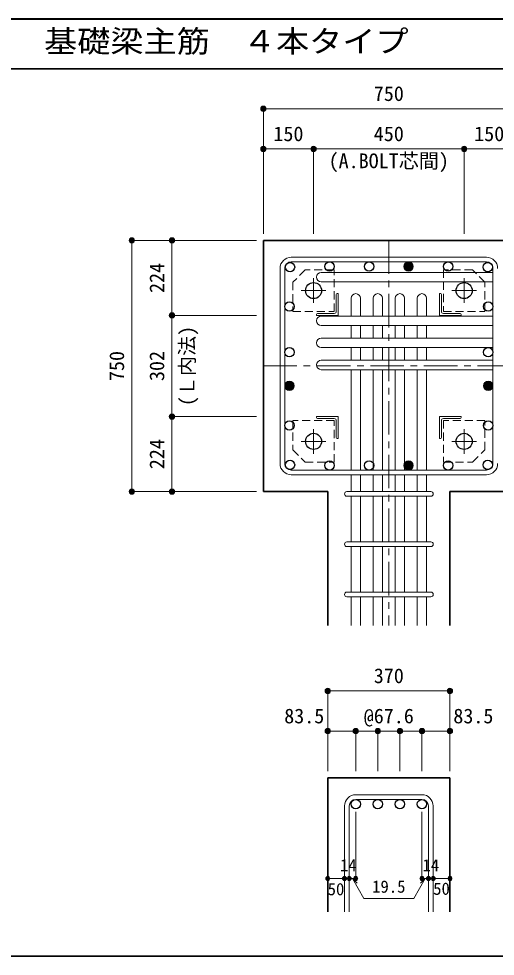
# Model space of a CAD drawing. Units: millimetres at full size, sheet at 1:20. Extents: x -3982 to 3969, y -2797 to 2801.
# Drawn here: x -628 to 796, y 2 to 2801 of the extents above; entities that cross this region are included whole.
import ezdxf
from ezdxf.enums import TextEntityAlignment as Align

# ---------------------------------------------------------------- set-up
doc = ezdxf.new("R2010")
doc.units = ezdxf.units.MM
doc.header["$LTSCALE"] = 20
doc.header["$PDMODE"] = 32
doc.header["$PDSIZE"] = 12
doc.linetypes.add('CHAIN1', pattern=[8, 5, -1, 1, -1])
doc.linetypes.add('DASHED1', pattern=[1.8, 1.2, -0.6])
for name, color, linetype, lineweight in [('6-1_躯体線', 2, 'Continuous', 35), ('6-2_A.Bolt_', 4, 'Continuous', 9), ('6-3_柱型主筋', 4, 'Continuous', 9), ('6-4_フープ', 7, 'Continuous', 18), ('6-5_梁主筋', 7, 'Continuous', 18), ('6-6_S.T.P.', 7, 'Continuous', 18), ('6-7_文字', 7, 'Continuous', 18), ('6-9', 4, 'DASHED1', 9), ('6-D_寸法', 4, 'Continuous', 9), ('F-0_枠', 6, 'Continuous', 40)]:
    doc.layers.add(name, color=color, linetype=linetype, lineweight=lineweight)
doc.styles.add('ＭＳ ゴシック', font='')
doc.styles.get('ＭＳ ゴシック').set_extended_font_data('MS Gothic')

msp = doc.modelspace()

# ---------------------------------------------------------------- linework, layer by layer
at = {"layer": '6-1_躯体線'}
for p, q in [((103.29, 1389.12), (103.29, 2139.12)), ((1253.29, 2139.12), (103.29, 2139.12)), ((295.79, 1389.12), (103.29, 1389.12)), ((295.79, 989.12), (295.79, 1389.12)), ((853.29, 1389.12), (660.79, 1389.12)), ((660.79, 989.12), (660.79, 1389.12)), ((295.79, 534.12), (295.79, 134.12)), ((295.79, 534.12), (660.79, 534.12)), ((660.79, 534.12), (660.79, 134.12))]:
    msp.add_line(p, q, dxfattribs=at)
at = {"layer": '6-2_A.Bolt_', "linetype": 'CHAIN1'}
for p, q in [((253.29, 1952.42), (253.29, 2025.92)), ((703.29, 1952.42), (703.29, 2025.92)), ((289.99, 1989.12), (216.49, 1989.12)), ((666.59, 1989.12), (740.09, 1989.12)), ((253.29, 1575.82), (253.29, 1502.32)), ((703.29, 1575.82), (703.29, 1502.32)), ((289.99, 1539.12), (216.49, 1539.12)), ((666.59, 1539.12), (740.09, 1539.12))]:
    msp.add_line(p, q, dxfattribs=at)
at = {"layer": '6-2_A.Bolt_'}
for p, q in [((321.29, 1977.12), (321.29, 1927.12)), ((327.29, 1980.12), (324.29, 1980.12)), ((327.29, 1980.12), (327.29, 1915.12)), ((629.29, 1980.12), (629.29, 1915.12)), ((629.29, 1980.12), (632.29, 1980.12)), ((635.29, 1977.13), (635.29, 1927.12)), ((262.29, 1915.12), (262.29, 1918.12)), ((262.29, 1915.12), (327.29, 1915.12)), ((265.29, 1921.12), (315.29, 1921.12)), ((694.29, 1915.12), (629.29, 1915.12)), ((691.29, 1921.12), (641.29, 1921.12)), ((694.29, 1915.12), (694.29, 1918.12)), ((262.29, 1613.12), (327.29, 1613.12)), ((262.29, 1613.12), (262.29, 1610.12)), ((265.29, 1607.12), (315.29, 1607.12)), ((321.29, 1551.12), (321.29, 1601.12)), ((327.29, 1548.12), (327.29, 1613.12)), ((694.29, 1613.12), (629.29, 1613.12)), ((629.29, 1548.12), (629.29, 1613.12)), ((635.29, 1551.13), (635.29, 1601.12)), ((691.29, 1607.13), (641.29, 1607.13)), ((694.29, 1613.12), (694.29, 1610.12)), ((327.29, 1548.12), (324.29, 1548.12)), ((629.29, 1548.12), (632.29, 1548.12))]:
    msp.add_line(p, q, dxfattribs=at)
at = {"layer": '6-2_A.Bolt_', "color": 3, "lineweight": 25}
for centre in [(253.29, 1989.12), (703.29, 1989.12), (253.29, 1539.12), (703.29, 1539.12)]:
    msp.add_circle(centre, 24, dxfattribs=at)
at = {"layer": '6-2_A.Bolt_'}
for centre, radius, start, end in [((324.29, 1977.12), 3, 90, 180), ((632.29, 1977.13), 3, 0, 90), ((265.29, 1918.12), 3, 90, 180), ((315.29, 1927.12), 6, 270, 0), ((641.29, 1927.12), 6, 180, 270), ((691.29, 1918.12), 3, 0, 90), ((265.29, 1610.12), 3, 180, 270), ((315.29, 1601.12), 6, 0, 90), ((641.29, 1601.12), 6, 90, 180), ((691.29, 1610.12), 3, 270, 0), ((324.29, 1551.12), 3, 180, 270), ((632.29, 1551.13), 3, 270, 0)]:
    msp.add_arc(centre, radius, start, end, dxfattribs=at)
at = {"layer": '6-3_柱型主筋', "color": 3, "lineweight": 25}
for centre in [(182.9, 2059.51), (182.9, 2059.51), (301.06, 2061.12), (419.21, 2061.12), (655.52, 2061.12), (773.68, 2059.51), (181.29, 1941.36), (775.29, 1941.36), (181.29, 1805.12), (775.29, 1805.12), (181.29, 1586.89), (775.29, 1586.89), (182.9, 1468.74), (301.06, 1467.12), (419.21, 1467.12), (655.52, 1467.12), (773.68, 1468.74)]:
    msp.add_circle(centre, 14, dxfattribs=at)
at = {"layer": '6-3_柱型主筋'}
for centre, radius in [((537.37, 2061.12), 14), ((537.37, 2061.12), 12.5), ((537.37, 2061.12), 11), ((537.37, 2061.12), 9.5), ((537.37, 2061.12), 8), ((537.37, 2061.12), 6.5), ((537.37, 2061.12), 5), ((537.37, 2061.12), 3.5), ((537.37, 2061.12), 2), ((537.37, 2061.12), 0.5), ((181.29, 1705.05), 14), ((181.29, 1705.05), 12.5), ((181.29, 1705.05), 11), ((181.29, 1705.05), 9.5), ((181.29, 1705.05), 8), ((181.29, 1705.05), 6.5), ((181.29, 1705.05), 5), ((181.29, 1705.05), 3.5), ((775.29, 1705.05), 14), ((775.29, 1705.05), 12.5), ((775.29, 1705.05), 11), ((775.29, 1705.05), 9.5), ((775.29, 1705.05), 8), ((775.29, 1705.05), 6.5), ((775.29, 1705.05), 5), ((775.29, 1705.05), 3.5), ((181.29, 1705.05), 2), ((181.29, 1705.05), 0.5), ((775.29, 1705.05), 2), ((775.29, 1705.05), 0.5), ((537.37, 1467.12), 14), ((537.37, 1467.12), 12.5), ((537.37, 1467.12), 11), ((537.37, 1467.12), 9.5), ((537.37, 1467.12), 8), ((537.37, 1467.12), 6.5), ((537.37, 1467.12), 5), ((537.37, 1467.12), 3.5), ((537.37, 1467.12), 2), ((537.37, 1467.12), 0.5)]:
    msp.add_circle(centre, radius, dxfattribs=at)
at = {"layer": '6-4_フープ'}
for p, q in [((769.79, 2089.12), (186.79, 2089.12)), ((769.79, 2075.12), (186.79, 2075.12)), ((153.29, 1472.62), (153.29, 2055.62)), ((167.29, 1472.62), (167.29, 2055.62)), ((789.29, 1472.62), (789.29, 2055.62)), ((769.79, 1453.12), (186.79, 1453.12)), ((769.79, 1439.12), (186.79, 1439.12))]:
    msp.add_line(p, q, dxfattribs=at)
for centre, radius, start, end in [((186.79, 2055.62), 33.5, 90, 180), ((186.79, 2055.62), 19.5, 90, 180), ((769.79, 2055.62), 33.5, 0, 90), ((769.79, 2055.62), 19.5, 0, 90), ((186.79, 1472.62), 33.5, 180, 270), ((186.79, 1472.62), 19.5, 180, 270), ((769.79, 1472.62), 33.5, 270, 0), ((769.79, 1472.62), 19.5, 270, 0)]:
    msp.add_arc(centre, radius, start, end, dxfattribs=at)
at = {"layer": '6-5_梁主筋'}
for p, q in [((276.29, 2043.51), (789.29, 2043.51)), ((276.29, 2015.51), (789.29, 2015.51)), ((365.29, 1966.12), (365.29, 1913.12)), ((393.29, 1966.12), (393.29, 1913.12)), ((431.29, 1966.12), (431.29, 1913.12)), ((459.29, 1966.12), (459.29, 1913.12)), ((497.29, 1966.12), (497.29, 1913.12)), ((525.29, 1966.12), (525.29, 1913.12)), ((563.29, 1966.12), (563.29, 1913.12)), ((591.29, 1966.12), (591.29, 1913.12)), ((276.29, 1913.12), (789.29, 1913.12)), ((276.29, 1885.12), (789.29, 1885.12)), ((365.29, 1885.12), (365.29, 1847.12)), ((393.29, 1885.12), (393.29, 1847.12)), ((431.29, 1885.12), (431.29, 1847.12)), ((459.29, 1885.12), (459.29, 1847.12)), ((497.29, 1885.12), (497.29, 1847.12)), ((525.29, 1885.12), (525.29, 1847.12)), ((563.29, 1885.12), (563.29, 1847.12)), ((591.29, 1885.12), (591.29, 1847.12)), ((276.29, 1847.12), (789.29, 1847.12)), ((276.29, 1819.12), (789.29, 1819.12)), ((365.29, 1819.12), (365.29, 1781.12)), ((393.29, 1819.12), (393.29, 1781.12)), ((431.29, 1819.12), (431.29, 1781.12)), ((459.29, 1819.12), (459.29, 1781.12)), ((497.29, 1819.12), (497.29, 1781.12)), ((525.29, 1819.12), (525.29, 1781.12)), ((563.29, 1819.12), (563.29, 1781.12)), ((591.29, 1819.12), (591.29, 1781.12)), ((276.29, 1781.12), (789.29, 1781.12)), ((276.29, 1753.12), (789.29, 1753.12)), ((365.29, 1753.12), (365.29, 1453.12)), ((393.29, 1753.12), (393.29, 1453.12)), ((431.29, 1753.12), (431.29, 1453.12)), ((459.29, 1753.12), (459.29, 1453.12)), ((497.29, 1753.12), (497.29, 1453.12)), ((525.29, 1753.12), (525.29, 1453.12)), ((563.29, 1753.12), (563.29, 1453.12)), ((591.29, 1753.12), (591.29, 1453.12)), ((365.29, 1439.12), (365.29, 1389.12)), ((393.29, 1439.12), (393.29, 1389.12)), ((431.29, 1439.12), (431.29, 1389.12)), ((459.29, 1439.12), (459.29, 1389.12)), ((497.29, 1439.12), (497.29, 1389.12)), ((525.29, 1439.12), (525.29, 1389.12)), ((563.29, 1439.12), (563.29, 1389.12)), ((591.29, 1439.12), (591.29, 1389.12)), ((365.29, 1375.12), (365.29, 1239.12)), ((393.29, 1375.12), (393.29, 1239.12)), ((431.29, 1375.12), (431.29, 1239.12)), ((459.29, 1375.12), (459.29, 1239.12)), ((497.29, 1375.12), (497.29, 1239.12)), ((525.29, 1375.12), (525.29, 1239.12)), ((563.29, 1375.12), (563.29, 1239.12)), ((591.29, 1375.12), (591.29, 1239.12)), ((365.29, 1225.12), (365.29, 1089.12)), ((393.29, 1225.12), (393.29, 1089.12)), ((431.29, 1225.12), (431.29, 1089.12)), ((459.29, 1225.12), (459.29, 1089.12)), ((497.29, 1225.12), (497.29, 1089.12)), ((525.29, 1225.12), (525.29, 1089.12)), ((563.29, 1225.12), (563.29, 1089.12)), ((591.29, 1225.12), (591.29, 1089.12)), ((365.29, 1075.12), (365.29, 989.12)), ((393.29, 1075.12), (393.29, 989.12)), ((431.29, 1075.12), (431.29, 989.12)), ((459.29, 1075.12), (459.29, 989.12)), ((497.29, 1075.12), (497.29, 989.12)), ((525.29, 1075.12), (525.29, 989.12)), ((563.29, 1075.12), (563.29, 989.12)), ((591.29, 1075.12), (591.29, 989.12))]:
    msp.add_line(p, q, dxfattribs=at)
at = {"layer": '6-5_梁主筋', "color": 3, "lineweight": 25}
for centre in [(379.29, 456.12), (445.29, 456.12), (511.29, 456.12), (577.29, 456.12)]:
    msp.add_circle(centre, 14, dxfattribs=at)
at = {"layer": '6-5_梁主筋'}
for centre, start, end in [((276.29, 2029.51), 90, 180), ((276.29, 2029.51), 180, 270), ((379.29, 1966.12), 90, 180), ((379.29, 1966.12), 0, 90), ((445.29, 1966.12), 90, 180), ((445.29, 1966.12), 0, 90), ((511.29, 1966.12), 90, 180), ((511.29, 1966.12), 0, 90), ((577.29, 1966.12), 90, 180), ((577.29, 1966.12), 0, 90), ((276.29, 1899.12), 90, 180), ((276.29, 1899.12), 180, 270), ((276.29, 1833.12), 90, 180), ((276.29, 1833.12), 180, 270), ((276.29, 1767.12), 90, 180), ((276.29, 1767.12), 180, 270)]:
    msp.add_arc(centre, 14, start, end, dxfattribs=at)
at = {"layer": '6-6_S.T.P.'}
for p, q in [((352.79, 1389.12), (603.79, 1389.12)), ((352.79, 1375.12), (603.79, 1375.12)), ((352.79, 1239.12), (603.79, 1239.12)), ((352.79, 1225.12), (603.79, 1225.12)), ((352.79, 1089.12), (603.79, 1089.12)), ((352.79, 1075.12), (603.79, 1075.12)), ((577.29, 484.12), (379.29, 484.12)), ((345.79, 450.62), (345.79, 134.12)), ((359.79, 450.62), (359.79, 134.12)), ((577.29, 470.12), (379.29, 470.12)), ((596.79, 450.62), (596.79, 134.12)), ((610.79, 450.62), (610.79, 134.12))]:
    msp.add_line(p, q, dxfattribs=at)
for centre, radius, start, end in [((352.79, 1382.12), 7, 90, 270), ((352.79, 1382.12), 7, 90, 270), ((352.79, 1382.12), 7, 90, 270), ((352.79, 1382.12), 7, 90, 270), ((603.79, 1382.12), 7, 270, 90), ((603.79, 1382.12), 7, 270, 90), ((603.79, 1382.12), 7, 270, 90), ((603.79, 1382.12), 7, 270, 90), ((352.79, 1232.12), 7, 90, 270), ((603.79, 1232.12), 7, 270, 90), ((352.79, 1082.12), 7, 90, 270), ((603.79, 1082.12), 7, 270, 90), ((379.29, 450.62), 33.5, 90, 180), ((577.29, 450.62), 33.5, 0, 90), ((379.29, 450.62), 19.5, 90, 180), ((577.29, 450.62), 19.5, 0, 90)]:
    msp.add_arc(centre, radius, start, end, dxfattribs=at)
at = {"layer": '6-9'}
for points in [[(191.29, 1927.12), (315.29, 1927.12), (315.29, 2051.12), (228.29, 2051.12), (191.29, 2014.12)], [(641.29, 2051.12), (641.29, 1927.12), (765.29, 1927.12), (765.29, 2014.12), (728.29, 2051.12)], [(315.29, 1477.12), (315.29, 1601.12), (191.29, 1601.12), (191.29, 1514.12), (228.29, 1477.12)], [(765.29, 1601.12), (641.29, 1601.12), (641.29, 1477.12), (728.29, 1477.12), (765.29, 1514.12)]]:
    msp.add_lwpolyline(points, close=True, dxfattribs=at)
at = {"layer": '6-D_寸法'}
for p, q in [((103.29, 2532.15), (853.29, 2532.15)), ((103.29, 2412.15), (253.29, 2412.15)), ((253.29, 2412.15), (253.29, 2159.12)), ((253.29, 2412.15), (703.29, 2412.15)), ((703.29, 2412.15), (703.29, 2159.12)), ((703.29, 2412.15), (853.29, 2412.15)), ((-289.74, 2139.12), (-169.74, 2139.12)), ((-289.74, 2139.12), (-289.74, 1389.12)), ((-169.74, 2139.12), (83.29, 2139.12)), ((-169.74, 1915.12), (-169.74, 2139.12)), ((-169.74, 1915.12), (83.29, 1915.12)), ((-169.74, 1613.12), (-169.74, 1915.12)), ((-169.74, 1613.12), (83.29, 1613.12)), ((-169.74, 1389.12), (-169.74, 1613.12)), ((295.79, 794.12), (295.79, 674.12)), ((295.79, 794.12), (660.79, 794.12)), ((660.79, 794.12), (660.79, 674.12)), ((295.79, 674.12), (379.29, 674.12)), ((295.79, 674.12), (295.79, 554.12)), ((379.29, 674.12), (379.29, 554.12)), ((445.29, 674.12), (445.29, 554.12)), ((511.29, 674.12), (511.29, 554.12)), ((577.29, 674.12), (577.29, 554.12)), ((577.29, 674.12), (660.79, 674.12)), ((660.79, 674.12), (660.79, 554.12)), ((379.29, 234.12), (379.29, 433.45)), ((577.29, 234.12), (577.29, 433.45)), ((295.79, 234.12), (345.79, 234.12)), ((345.79, 234.12), (379.29, 234.12)), ((369.54, 234.12), (383.68, 219.98)), ((369.54, 234.12), (403.76, 174.85)), ((587.04, 234.12), (552.82, 174.85)), ((587.04, 234.12), (572.9, 219.98)), ((577.29, 234.12), (660.79, 234.12)), ((596.79, 234.12), (610.79, 234.12)), ((403.76, 174.85), (552.82, 174.85))]:
    msp.add_line(p, q, dxfattribs=at)
at = {"layer": '6-D_寸法', "linetype": 'CHAIN1'}
for p, q in [((478.29, 2139.12), (478.29, 989.12)), ((103.29, 1764.12), (853.29, 1764.12))]:
    msp.add_line(p, q, dxfattribs=at)
at = {"layer": '6-D_寸法'}
for points in [[(103.29, 2532.15), (103.29, 2412.15), (103.29, 2159.12)], [(-289.74, 1389.12), (-169.74, 1389.12), (83.29, 1389.12)], [(379.29, 674.12), (445.29, 674.12), (511.29, 674.12), (577.29, 674.12)]]:
    msp.add_lwpolyline(points, dxfattribs=at)
for centre, radius in [((103.29, 2532.15), 8), ((103.29, 2532.15), 7.2), ((103.29, 2532.15), 6.4), ((103.29, 2532.15), 5.6), ((103.29, 2532.15), 4.8), ((103.29, 2532.15), 4), ((103.29, 2532.15), 3.2), ((103.29, 2532.15), 2.4), ((103.29, 2532.15), 1.6), ((103.29, 2532.15), 0.8), ((103.29, 2412.15), 8), ((103.29, 2412.15), 7.2), ((103.29, 2412.15), 6.4), ((103.29, 2412.15), 5.6), ((103.29, 2412.15), 4.8), ((103.29, 2412.15), 4), ((103.29, 2412.15), 3.2), ((103.29, 2412.15), 2.4), ((103.29, 2412.15), 1.6), ((103.29, 2412.15), 0.8), ((253.29, 2412.15), 8), ((253.29, 2412.15), 7.2), ((253.29, 2412.15), 6.4), ((253.29, 2412.15), 5.6), ((253.29, 2412.15), 4.8), ((253.29, 2412.15), 4), ((253.29, 2412.15), 3.2), ((253.29, 2412.15), 2.4), ((253.29, 2412.15), 1.6), ((253.29, 2412.15), 0.8), ((703.29, 2412.15), 8), ((703.29, 2412.15), 7.2), ((703.29, 2412.15), 6.4), ((703.29, 2412.15), 5.6), ((703.29, 2412.15), 4.8), ((703.29, 2412.15), 4), ((703.29, 2412.15), 3.2), ((703.29, 2412.15), 2.4), ((703.29, 2412.15), 1.6), ((703.29, 2412.15), 0.8), ((-289.74, 2139.12), 8), ((-289.74, 2139.12), 7.2), ((-289.74, 2139.12), 6.4), ((-289.74, 2139.12), 5.6), ((-289.74, 2139.12), 4.8), ((-289.74, 2139.12), 4), ((-289.74, 2139.12), 3.2), ((-289.74, 2139.12), 2.4), ((-289.74, 2139.12), 1.6), ((-289.74, 2139.12), 0.8), ((-169.74, 2139.12), 8), ((-169.74, 2139.12), 7.2), ((-169.74, 2139.12), 6.4), ((-169.74, 2139.12), 5.6), ((-169.74, 2139.12), 4.8), ((-169.74, 2139.12), 4), ((-169.74, 2139.12), 3.2), ((-169.74, 2139.12), 2.4), ((-169.74, 2139.12), 1.6), ((-169.74, 2139.12), 0.8), ((-169.74, 1915.12), 8), ((-169.74, 1915.12), 7.2), ((-169.74, 1915.12), 6.4), ((-169.74, 1915.12), 5.6), ((-169.74, 1915.12), 4.8), ((-169.74, 1915.12), 4), ((-169.74, 1915.12), 3.2), ((-169.74, 1915.12), 2.4), ((-169.74, 1915.12), 1.6), ((-169.74, 1915.12), 0.8), ((-169.74, 1613.12), 8), ((-169.74, 1613.12), 7.2), ((-169.74, 1613.12), 6.4), ((-169.74, 1613.12), 5.6), ((-169.74, 1613.12), 4.8), ((-169.74, 1613.12), 4), ((-169.74, 1613.12), 3.2), ((-169.74, 1613.12), 2.4), ((-169.74, 1613.12), 1.6), ((-169.74, 1613.12), 0.8), ((-289.74, 1389.12), 8), ((-289.74, 1389.12), 7.2), ((-289.74, 1389.12), 6.4), ((-289.74, 1389.12), 5.6), ((-289.74, 1389.12), 4.8), ((-289.74, 1389.12), 4), ((-289.74, 1389.12), 3.2), ((-289.74, 1389.12), 2.4), ((-289.74, 1389.12), 1.6), ((-289.74, 1389.12), 0.8), ((-169.74, 1389.12), 8), ((-169.74, 1389.12), 7.2), ((-169.74, 1389.12), 6.4), ((-169.74, 1389.12), 5.6), ((-169.74, 1389.12), 4.8), ((-169.74, 1389.12), 4), ((-169.74, 1389.12), 3.2), ((-169.74, 1389.12), 2.4), ((-169.74, 1389.12), 1.6), ((-169.74, 1389.12), 0.8), ((295.79, 794.12), 8), ((295.79, 794.12), 7.2), ((295.79, 794.12), 6.4), ((295.79, 794.12), 5.6), ((295.79, 794.12), 4.8), ((295.79, 794.12), 4), ((295.79, 794.12), 3.2), ((295.79, 794.12), 2.4), ((295.79, 794.12), 1.6), ((295.79, 794.12), 0.8), ((660.79, 794.12), 8), ((660.79, 794.12), 7.2), ((660.79, 794.12), 6.4), ((660.79, 794.12), 5.6), ((660.79, 794.12), 4.8), ((660.79, 794.12), 4), ((660.79, 794.12), 3.2), ((660.79, 794.12), 2.4), ((660.79, 794.12), 1.6), ((660.79, 794.12), 0.8), ((295.79, 674.12), 8), ((295.79, 674.12), 7.2), ((295.79, 674.12), 6.4), ((295.79, 674.12), 5.6), ((295.79, 674.12), 4.8), ((295.79, 674.12), 4), ((295.79, 674.12), 3.2), ((295.79, 674.12), 2.4), ((295.79, 674.12), 1.6), ((295.79, 674.12), 0.8), ((379.29, 674.12), 8), ((379.29, 674.12), 7.2), ((379.29, 674.12), 6.4), ((379.29, 674.12), 5.6), ((379.29, 674.12), 4.8), ((379.29, 674.12), 4), ((379.29, 674.12), 3.2), ((379.29, 674.12), 2.4), ((379.29, 674.12), 1.6), ((379.29, 674.12), 0.8), ((445.29, 674.12), 8), ((445.29, 674.12), 7.2), ((445.29, 674.12), 6.4), ((445.29, 674.12), 5.6), ((445.29, 674.12), 4.8), ((445.29, 674.12), 4), ((445.29, 674.12), 3.2), ((445.29, 674.12), 2.4), ((445.29, 674.12), 1.6), ((445.29, 674.12), 0.8), ((511.29, 674.12), 8), ((511.29, 674.12), 7.2), ((511.29, 674.12), 6.4), ((511.29, 674.12), 5.6), ((511.29, 674.12), 4.8), ((511.29, 674.12), 4), ((511.29, 674.12), 3.2), ((511.29, 674.12), 2.4), ((511.29, 674.12), 1.6), ((511.29, 674.12), 0.8), ((577.29, 674.12), 8), ((577.29, 674.12), 7.2), ((577.29, 674.12), 6.4), ((577.29, 674.12), 5.6), ((577.29, 674.12), 4.8), ((577.29, 674.12), 4), ((577.29, 674.12), 3.2), ((577.29, 674.12), 2.4), ((577.29, 674.12), 1.6), ((577.29, 674.12), 0.8), ((660.79, 674.12), 8), ((660.79, 674.12), 7.2), ((660.79, 674.12), 6.4), ((660.79, 674.12), 5.6), ((660.79, 674.12), 4.8), ((660.79, 674.12), 4), ((660.79, 674.12), 3.2), ((660.79, 674.12), 2.4), ((660.79, 674.12), 1.6), ((660.79, 674.12), 0.8), ((295.79, 234.12), 4), ((295.79, 234.12), 3.6), ((295.79, 234.12), 3.2), ((295.79, 234.12), 2.8), ((295.79, 234.12), 2.4), ((295.79, 234.12), 2), ((295.79, 234.12), 1.6), ((295.79, 234.12), 1.2), ((295.79, 234.12), 0.8), ((295.79, 234.12), 0.4), ((345.79, 234.12), 4), ((345.79, 234.12), 3.6), ((345.79, 234.12), 3.2), ((345.79, 234.12), 2.8), ((345.79, 234.12), 2.4), ((345.79, 234.12), 2), ((345.79, 234.12), 1.6), ((345.79, 234.12), 1.2), ((345.79, 234.12), 0.8), ((345.79, 234.12), 0.4), ((359.79, 234.12), 4), ((359.79, 234.12), 3.6), ((359.79, 234.12), 3.2), ((359.79, 234.12), 2.8), ((359.79, 234.12), 2.4), ((359.79, 234.12), 2), ((359.79, 234.12), 1.6), ((359.79, 234.12), 1.2), ((359.79, 234.12), 0.8), ((359.79, 234.12), 0.4), ((379.29, 234.12), 4), ((379.29, 234.12), 3.6), ((379.29, 234.12), 3.2), ((379.29, 234.12), 2.8), ((379.29, 234.12), 2.4), ((379.29, 234.12), 2), ((379.29, 234.12), 1.6), ((379.29, 234.12), 1.2), ((379.29, 234.12), 0.8), ((379.29, 234.12), 0.4), ((577.29, 234.12), 4), ((577.29, 234.12), 3.6), ((577.29, 234.12), 3.2), ((577.29, 234.12), 2.8), ((577.29, 234.12), 2.4), ((577.29, 234.12), 2), ((577.29, 234.12), 1.6), ((577.29, 234.12), 1.2), ((577.29, 234.12), 0.8), ((577.29, 234.12), 0.4), ((596.79, 234.12), 4), ((596.79, 234.12), 3.6), ((596.79, 234.12), 3.2), ((596.79, 234.12), 2.8), ((596.79, 234.12), 2.4), ((596.79, 234.12), 2), ((596.79, 234.12), 1.6), ((596.79, 234.12), 1.2), ((596.79, 234.12), 0.8), ((596.79, 234.12), 0.4), ((610.79, 234.12), 4), ((610.79, 234.12), 3.6), ((610.79, 234.12), 3.2), ((610.79, 234.12), 2.8), ((610.79, 234.12), 2.4), ((610.79, 234.12), 2), ((610.79, 234.12), 1.6), ((610.79, 234.12), 1.2), ((610.79, 234.12), 0.8), ((610.79, 234.12), 0.4), ((660.79, 234.12), 4), ((660.79, 234.12), 3.6), ((660.79, 234.12), 3.2), ((660.79, 234.12), 2.8), ((660.79, 234.12), 2.4), ((660.79, 234.12), 2), ((660.79, 234.12), 1.6), ((660.79, 234.12), 1.2), ((660.79, 234.12), 0.8), ((660.79, 234.12), 0.4)]:
    msp.add_circle(centre, radius, dxfattribs=at)
at = {"layer": '6-D_寸法', "color": 7}
for p in [(103.29, 2532.15), (103.29, 2412.15), (253.29, 2412.15), (703.29, 2412.15), (-289.74, 2139.12), (-169.74, 2139.12), (-169.74, 1915.12), (-169.74, 1613.12), (-289.74, 1389.12), (-169.74, 1389.12), (295.79, 794.12), (660.79, 794.12), (295.79, 674.12), (379.29, 674.12), (445.29, 674.12), (511.29, 674.12), (577.29, 674.12), (660.79, 674.12), (295.79, 234.12), (345.79, 234.12), (359.79, 234.12), (379.29, 234.12), (577.29, 234.12), (596.79, 234.12), (610.79, 234.12), (660.79, 234.12)]:
    msp.add_point(p, dxfattribs=at)
at = {"layer": 'F-0_枠'}
msp.add_line((-3981.92, 2800.77), (3969.4, 2800.77), dxfattribs=at)
at = {"layer": 'F-0_枠', "color": 2, "lineweight": 35}
for p, q in [((-3981.92, 2650.77), (2482.4, 2650.77)), ((2482.4, 1.97), (-3981.92, 1.97))]:
    msp.add_line(p, q, dxfattribs=at)

# ---------------------------------------------------------------- texts
at = {"layer": '6-7_文字', "color": 2, "style": 'ＭＳ ゴシック', "width": 1.1}
msp.add_text('\u3000\u3000基礎梁主筋\u3000４本タイプ', height=65.98, dxfattribs=at).set_placement((-749.76, 2680.77), align=Align.BOTTOM_LEFT)
at = {"layer": '6-D_寸法', "style": 'ＭＳ ゴシック'}
for s, height, p in [('750', 43.99, (433.29, 2542.15)), ('150', 43.99, (133.29, 2422.15)), ('450', 43.99, (433.29, 2422.15)), ('150', 43.99, (733.29, 2422.15)), ('(A.BOLT芯間)', 43.99, (298.29, 2341.42)), ('370', 43.99, (433.29, 804.12)), ('83.5', 43.99, (165.61, 684.12)), ('@67.6', 43.99, (403.29, 684.12)), ('83.5', 43.99, (670.97, 684.12)), ('14', 36.66, (332.48, 244.2)), ('14', 36.66, (578.71, 244.18)), ('19.5', 36.66, (428.29, 180.65)), ('50', 36.66, (295.38, 173.01)), ('50', 36.66, (610.73, 174.39))]:
    msp.add_text(s, height=height, dxfattribs=at).set_placement(p, align=Align.BOTTOM_LEFT)
for s, p in [('224', (-179.74, 1982.12)), ('(Ｌ内法)', (-89.52, 1644.12)), ('750', (-299.74, 1719.12)), ('302', (-179.74, 1719.12)), ('224', (-179.74, 1456.12))]:
    msp.add_text(s, height=43.99, rotation=90, dxfattribs=at).set_placement(p, align=Align.BOTTOM_LEFT)

doc.saveas('drawing.dxf')
